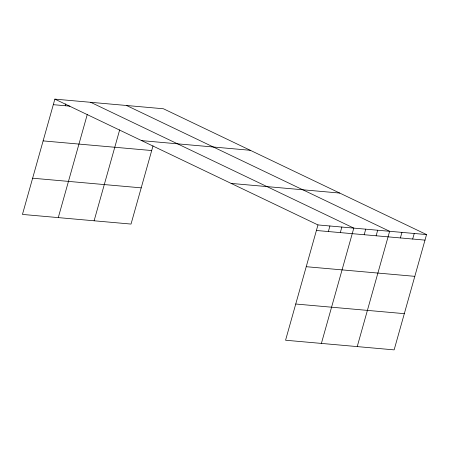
<?xml version="1.0" encoding="UTF-8"?>
<svg xmlns="http://www.w3.org/2000/svg" width="449" height="449" viewBox="0 0 449 449"><rect width="100%" height="100%" fill="white"/><g stroke="black" fill="none" stroke-linecap="round" stroke-linejoin="round"><path stroke-width="0.67" d="M426.55 234.574L317.971 224.932L285.564 340.23L394.138 349.878L426.55 234.574L163.436 108.77L54.862 99.122L22.45 214.426L131.029 224.068L153.019 145.841M65.245 105.74L65.762 103.887M58.28 217.608L87.246 114.568M94.11 220.79L119.681 129.823M328.354 231.544L329.914 225.993M340.297 232.604L341.857 227.054M321.394 343.412L353.801 228.114L90.692 102.305M364.184 234.726L365.744 229.175M376.127 235.787L377.688 230.236M357.224 346.594L389.631 231.297L126.523 105.487M400.379 237.942L401.939 232.391M412.682 239.036L414.242 233.48M53.296 104.679L69.887 106.149M141.688 140.638L250.267 150.286M43.121 140.891L151.695 150.538M231.145 183.417L339.725 193.059M32.631 178.208L141.21 187.85M316.41 230.483L424.99 240.125M306.229 266.7L414.809 276.343M295.739 304.018L404.319 313.66M54.862 99.122L317.971 224.932"/></g></svg>
